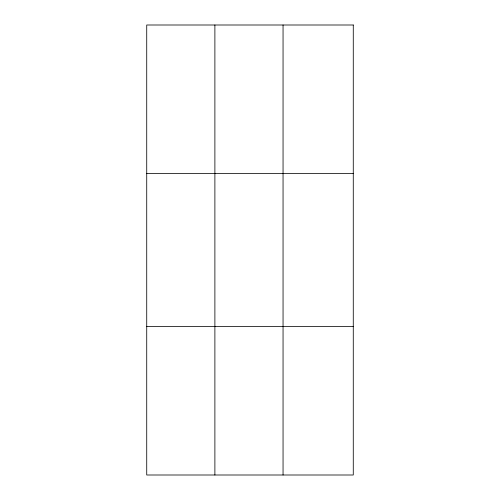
<?xml version="1.0" encoding="UTF-8"?>
<svg xmlns="http://www.w3.org/2000/svg" width="500" height="500" viewBox="0 0 500 500"><rect width="100%" height="100%" fill="white"/><g stroke="black" fill="none" stroke-linecap="round" stroke-linejoin="round"><path stroke-width="0.75" d="M214.887 25L214.887 475M283.05 25L283.05 475M146.725 173.5L353.275 173.5M146.725 326.5L353.275 326.5M353.275 25L353.275 475L146.725 475L146.725 25L353.275 25"/></g></svg>
